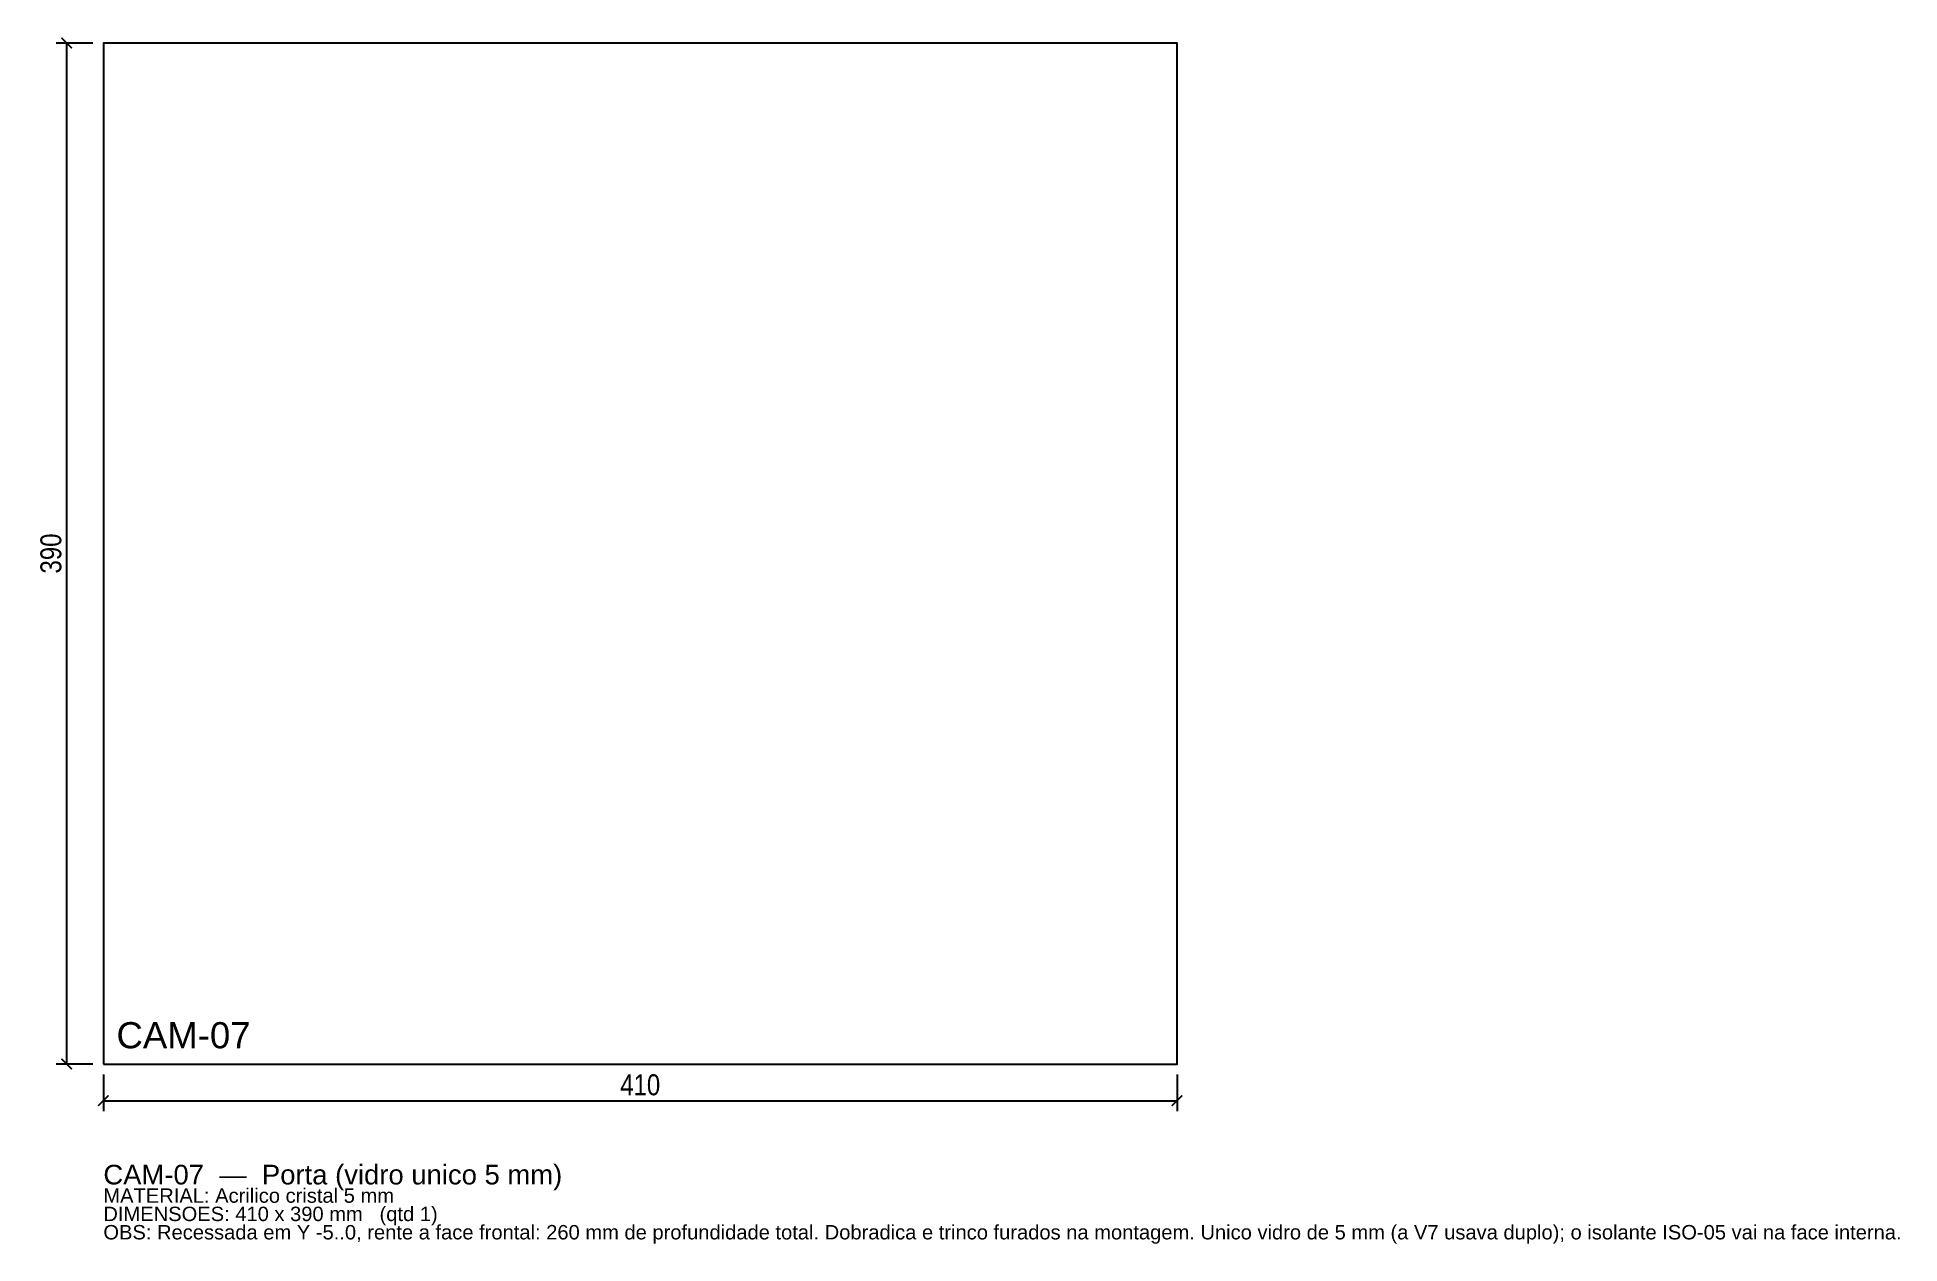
# Model space of a CAD drawing. Header units: millimetres. Extents: x -25 to 686, y -69 to 392.
import ezdxf

# ---------------------------------------------------------------- set-up
doc = ezdxf.new("R2010")
doc.units = ezdxf.units.MM
for name, color, linetype in [('CORTE', 1, 'Continuous'), ('COTA', 4, 'Continuous'), ('GRAVACAO', 3, 'Continuous'), ('TEXTO', 7, 'Continuous')]:
    doc.layers.add(name, color=color, linetype=linetype)
doc.styles.add('ARIAL', font='arial.ttf')
doc.styles.add('OpenSansCondensed-Light', font='OpenSansCondensed-Light.ttf')
doc.dimstyles.new('EZDXF', dxfattribs={"dimtxt": 8, "dimasz": 4, "dimexe": 4, "dimexo": 4, "dimgap": 2, "dimtad": 1, "dimdec": 0, "dimdsep": 46, "dimtxsty": 'OpenSansCondensed-Light', "dimblk": 'ARCHTICK', "dimcen": 2.5, "dimclrd": 4, "dimclre": 4, "dimclrt": 4, "dimazin": 3, "dimtfac": 0.5, "dimtmove": 2, "dimatfit": 3})

# ---------------------------------------------------------------- blocks, each defined once
blk = doc.blocks.new('_ARCHTICK')
at = {"color": 0, "linetype": 'BYBLOCK', "const_width": 0.15}
blk.add_lwpolyline([(-0.5, -0.5), (0.5, 0.5)], dxfattribs=at)

msp = doc.modelspace()

# ---------------------------------------------------------------- linework, layer by layer
at = {"layer": 'CORTE'}
msp.add_lwpolyline([(0, 0), (410, 0), (410, 390), (0, 390)], close=True, dxfattribs=at)

# ---------------------------------------------------------------- texts
at = {"layer": 'GRAVACAO', "style": 'ARIAL'}
msp.add_text('CAM-07', height=10, dxfattribs=at).set_placement((5, 6))
at = {"layer": 'TEXTO', "style": 'ARIAL'}
for s, height, p in [('CAM-07  —  Porta (vidro unico 5 mm)', 7.5, (0, -46)), ('MATERIAL: Acrilico cristal 5 mm', 5.5, (0, -53)), ('DIMENSOES: 410 x 390 mm   (qtd 1)', 5.5, (0, -60)), ('OBS: Recessada em Y -5..0, rente a face frontal: 260 mm de profundidade total. Dobradica e trinco furados na montagem. Unico vidro de 5 mm (a V7 usava duplo); o isolante ISO-05 vai na face interna.', 5.5, (0, -67))]:
    msp.add_text(s, height=height, dxfattribs=at).set_placement(p)

# ---------------------------------------------------------------- dimensions: what is measured, and where the dimension line sits
at = {"layer": 'COTA'}
msp.add_linear_dim(base=(-14, 0), p1=(0, 0), p2=(0, 390), angle=90, dimstyle='EZDXF', dxfattribs=at).render()
msp.add_linear_dim(base=(0, -14), p1=(0, 0), p2=(410, 0), dimstyle='EZDXF', dxfattribs=at).render()

doc.saveas('drawing.dxf')
